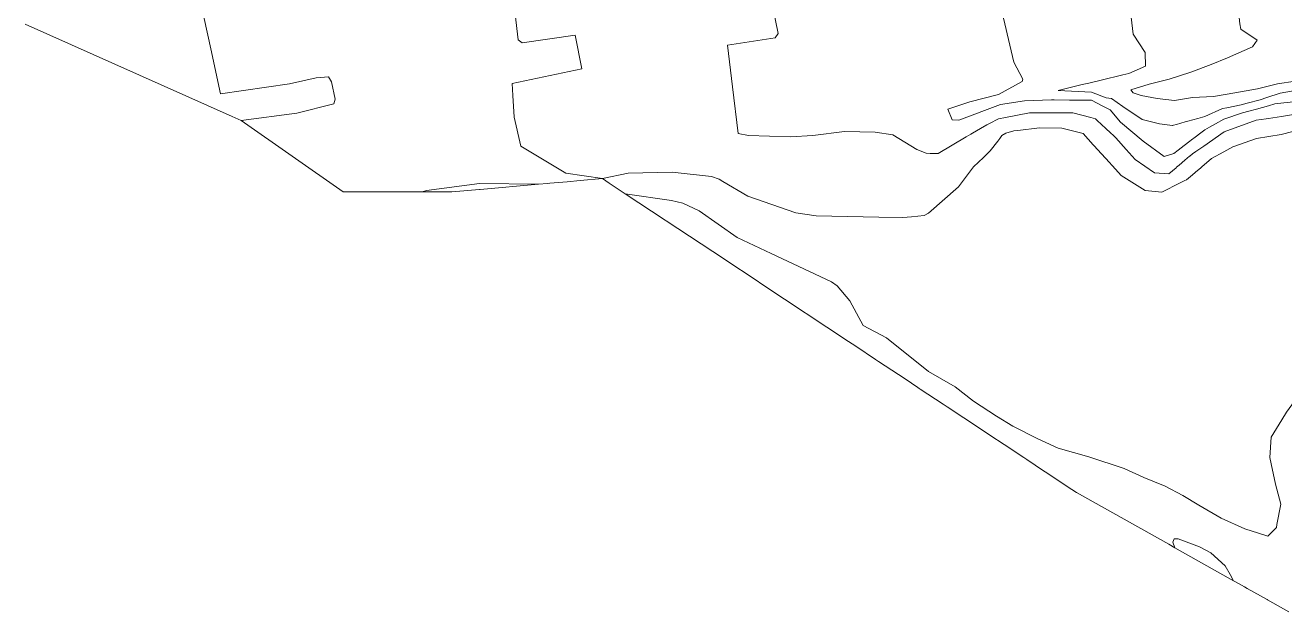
# Model space of a CAD drawing. Header units: metres. Extents: x -436 to 259, y -222 to 285.
# Drawn here: x -368.3 to -225.9, y -72.3 to -5.9 of the extents above; entities that cross this region are included whole.
import ezdxf

# ---------------------------------------------------------------- set-up
doc = ezdxf.new("R2010")
doc.units = ezdxf.units.M
doc.header["$MEASUREMENT"] = 0
doc.layers.add('Nuevo_Estructura - Carga', color=7, linetype='Continuous')
doc.layers.add('Nuevo_Estructura - Carga_Pluma_Nº__89', color=7, linetype='Continuous', lineweight=20, true_color=0x71cebe)

# ---------------------------------------------------------------- blocks, each defined once
blk = doc.blocks.new('Forma_1')
at = {"layer": 'Nuevo_Estructura - Carga_Pluma_Nº__89', "color": 123, "linetype": 'Continuous', "lineweight": 20, "true_color": 0x71cebe, "flags": 128}
for points in [[(-313.68, 1.78), (-312.61, -7.61)], [(-230.91, -6.4), (-231.04, -5.81), (-231.3, -3.22), (-231.54, -0.82), (-231.73, 1.69)], [(-243.09, -6.98), (-243.79, -0.86)], [(-346.26, -13.72), (-347.36, -8.63), (-348.09, -5.2), (-348.23, -2.65)], [(-283.86, -3.75), (-283.21, -6.89)], [(-255.57, -12.05), (-256.58, -10.14), (-258.18, -3.25)], [(-332.39, -24.78), (-343.9, -16.73), (-344.95, -16.27), (-352.98, -12.69), (-368.33, -5.85)], [(-312.14, -7.95), (-306.15, -7.09)], [(-306.15, -7.09), (-305.4, -10.9)], [(-283.21, -6.89), (-283.55, -7.37)], [(-241.74, -9.05), (-243.09, -6.98)], [(-229.05, -7.65), (-230.91, -6.4)], [(-312.61, -7.61), (-312.14, -7.95)], [(-283.55, -7.37), (-288.94, -8.19)], [(-288.94, -8.19), (-288.37, -12.93), (-287.73, -18.2)], [(-243.33, -13.25), (-241.27, -12.61), (-239.01, -12.05), (-236.56, -11.25), (-234.27, -10.41), (-232.41, -9.65), (-229.6, -8.41)], [(-229.6, -8.41), (-229.05, -7.65)], [(-241.7, -10.58), (-241.74, -9.05)], [(-305.4, -10.9), (-313.29, -12.55)], [(-251.57, -13.33), (-248.86, -12.66), (-248.68, -12.61), (-248.1, -12.49), (-246.71, -12.18), (-244.24, -11.58), (-243.59, -11.42), (-241.7, -10.58)], [(-224.77, -12.28), (-226.75, -12.59), (-229.03, -13.16), (-231.6, -13.58), (-233.99, -14.03), (-236.36, -14.12), (-238.42, -14.45), (-240.38, -14.23), (-242.19, -13.9), (-243.1, -13.59)], [(-334.04, -11.78), (-335.44, -11.89), (-338.45, -12.57), (-346.26, -13.72)], [(-333.29, -14.33), (-333.69, -12.35), (-334.04, -11.78)], [(-313.29, -12.55), (-313.22, -13.9), (-313.07, -16.36), (-312.31, -19.63)], [(-264.02, -15.45), (-261.54, -14.63), (-258.29, -13.79), (-255.62, -12.31)], [(-255.62, -12.31), (-255.57, -12.05)], [(-223.92, -13.18), (-226.46, -13.65), (-227.96, -14.13), (-228.74, -14.38), (-230.18, -14.77), (-230.86, -14.95), (-232.48, -15.28), (-232.99, -15.38), (-234.97, -16.26), (-235.77, -16.49), (-236.91, -16.81), (-237.19, -16.89), (-238.17, -17.16), (-238.53, -17.26), (-238.61, -17.28), (-238.63, -17.28), (-240.12, -17.11), (-242.08, -16.63), (-244.24, -15.14), (-245.53, -14.24)], [(-245.53, -14.24), (-246.13, -14.15), (-247.79, -13.53), (-251.57, -13.33)], [(-243.1, -13.59), (-243.33, -13.25)], [(-224.66, -14.58), (-227.08, -14.85), (-227.79, -15.05), (-229.16, -15.43), (-230, -15.66), (-230.72, -15.86), (-232.85, -16.59), (-233.77, -17.11), (-234.44, -17.48), (-234.98, -17.78), (-235.44, -18.13), (-236.07, -18.61), (-236.49, -18.93), (-236.66, -19.06), (-237.33, -19.57), (-238.01, -20.09), (-238.5, -20.46), (-239.57, -20.78)], [(-343.9, -16.73), (-337.62, -15.89), (-333.43, -14.83)], [(-333.43, -14.83), (-333.29, -14.33)], [(-263.56, -16.66), (-264.02, -15.45)], [(-247.8, -14.44), (-248.41, -14.44), (-250.3, -14.41), (-252.03, -14.38), (-252.31, -14.39), (-255.36, -14.49), (-258.09, -14.91), (-262.8, -16.67), (-263.56, -16.66)], [(-239.57, -20.78), (-241.96, -19.05), (-244.5, -16.9), (-245.69, -15.52), (-246.58, -15.07), (-247.8, -14.44)], [(-239.06, -22.77), (-238.22, -22.06), (-238.18, -22.02), (-237.88, -21.76), (-237.25, -21.22), (-237.23, -21.21), (-236.71, -20.76), (-236.69, -20.74), (-236.38, -20.48), (-236.01, -20.23), (-235.34, -19.77), (-235.11, -19.61), (-232.78, -18.01), (-229.17, -16.7), (-228.06, -16.53), (-227.79, -16.49), (-226.31, -16.26), (-223.85, -15.87)], [(-265.11, -20.45), (-261.97, -18.58), (-261.43, -18.26), (-261.26, -18.16), (-260.36, -17.62), (-259.63, -17.23), (-259.33, -17.07), (-258.32, -16.53), (-257.51, -16.39), (-254.8, -15.85), (-254.43, -15.85), (-251.37, -15.85), (-249.91, -15.85), (-247.86, -16.4), (-247.34, -16.53)], [(-247.34, -16.53), (-247.14, -16.72), (-246.18, -17.62), (-245.65, -18.11), (-245.3, -18.43), (-245.06, -18.7), (-243.87, -20.02), (-242.86, -21.14), (-240.69, -22.63)], [(-312.31, -19.63), (-307.2, -22.69), (-303.06, -23.3), (-300.17, -22.67), (-295.21, -22.58), (-290.75, -23.07), (-289.9, -23.36), (-289.47, -23.62), (-286.63, -25.28), (-281.2, -27.16), (-278.91, -27.51), (-271.84, -27.66), (-269.14, -27.71), (-268.13, -27.61), (-266.72, -27.47), (-266.21, -27.19), (-262.83, -24.24), (-261.14, -21.97), (-260.02, -20.91), (-259.72, -20.62), (-259.25, -20.17), (-258.4, -19.06), (-258.17, -18.77), (-257.92, -18.44), (-257.49, -18.15), (-256.59, -17.9), (-256.14, -17.85), (-253.66, -17.57), (-251.14, -17.61), (-248.75, -18.21)], [(-287.73, -18.2), (-286.58, -18.44), (-281.82, -18.59), (-279.31, -18.44), (-275.7, -17.96), (-272.24, -18.06), (-270.27, -18.35), (-267.54, -20.01), (-266.47, -20.43), (-266.03, -20.44), (-265.11, -20.45)], [(-248.75, -18.21), (-247.6, -19.48), (-247.51, -19.58), (-246.71, -20.46), (-246.18, -21.04), (-245.08, -22.24), (-244.43, -22.95), (-241.73, -24.65)], [(-239.83, -24.81), (-237.79, -23.79), (-237.24, -23.52), (-237.05, -23.42), (-236.39, -22.87), (-236.08, -22.6), (-236.05, -22.58), (-235.45, -22.08), (-235.37, -22.01), (-235.34, -21.98), (-234.22, -21.04), (-232.84, -20.28), (-231.83, -19.72), (-229.15, -18.76), (-226.34, -18.32), (-225.03, -17.96), (-223.9, -17.65), (-223.64, -17.64), (-221.41, -17.56), (-221.16, -17.61), (-220.6, -17.72), (-220.04, -17.83), (-219.83, -17.87), (-218.64, -18.09)], [(-240.69, -22.63), (-239.06, -22.77)], [(-303.06, -23.3), (-305.6, -23.52), (-307.07, -23.65), (-309.03, -23.82), (-309.29, -23.85), (-310.29, -23.93), (-316.92, -24.51), (-316.99, -24.51), (-320.09, -24.78), (-322.94, -24.78), (-323.46, -24.78), (-332.39, -24.78)], [(-310.29, -23.93), (-316.99, -23.85), (-322.97, -24.63), (-323.46, -24.78)], [(-225.47, -72.27), (-227.89, -70.91), (-227.93, -70.9), (-230.2, -69.62), (-230.49, -69.46), (-231.09, -69.12), (-231.73, -68.76), (-238.38, -65.03), (-239.06, -64.64), (-249.5, -58.77), (-250.01, -58.44), (-250.42, -58.17), (-252.84, -56.57), (-253.21, -56.32), (-255.09, -55.07), (-255.44, -54.84), (-257.66, -53.37), (-259.27, -52.3), (-259.9, -51.89), (-262.21, -50.36), (-264.12, -49.09), (-264.55, -48.81), (-267.15, -47.09), (-267.27, -47.01), (-267.41, -46.92), (-268.87, -45.95), (-271.86, -43.97), (-272.2, -43.75), (-274.45, -42.25), (-275.28, -41.7), (-284.95, -35.3), (-285.83, -34.72), (-289.02, -32.61), (-289.29, -32.42), (-293.23, -29.82), (-295.86, -28.07), (-295.99, -27.99), (-300.51, -25), (-302.31, -23.8), (-303.06, -23.3)], [(-273.61, -39.89), (-275.13, -37.13), (-276.56, -35.41), (-277.19, -34.97), (-283.99, -31.77), (-287.85, -29.94), (-292.15, -26.95), (-294.01, -26.09), (-295.27, -25.78), (-300.51, -25)], [(-241.73, -24.65), (-239.83, -24.81)], [(-227.85, -63.71), (-228.92, -63.38), (-230.45, -62.9), (-233.15, -61.68), (-235.67, -60.23), (-237.48, -59.14), (-239.48, -58.07), (-241.86, -57.09), (-244.1, -56.07), (-248.08, -54.76), (-251.55, -53.79), (-253.95, -52.67), (-256.68, -51.29), (-258.54, -50.17), (-261.12, -48.46), (-263.19, -46.85), (-266.21, -45.11), (-270.96, -41.29), (-273.61, -39.89)], [(-223.77, -46.94), (-225.77, -49.72), (-226.28, -50.57), (-227.47, -52.54)], [(-227.47, -52.54), (-227.64, -54.83), (-227.49, -55.53), (-226.99, -57.85), (-226.41, -60.11), (-226.83, -62.41), (-226.89, -62.75)], [(-238.59, -64.4), (-238.44, -64.03)], [(-238.44, -64.03), (-237.99, -64.01), (-235.59, -64.94), (-234.32, -65.59), (-232.68, -67.06), (-232.11, -68.07), (-231.73, -68.76)], [(-226.89, -62.75), (-227.81, -63.68), (-227.85, -63.71)], [(-238.38, -65.03), (-238.59, -64.4)]]:
    blk.add_lwpolyline(points, dxfattribs=at)

msp = doc.modelspace()

# ---------------------------------------------------------------- block references
at = {"layer": 'Nuevo_Estructura - Carga', "linetype": 'Continuous', "lineweight": 0}
msp.add_blockref('Forma_1', (0, 0), dxfattribs=at)

doc.saveas('drawing.dxf')
